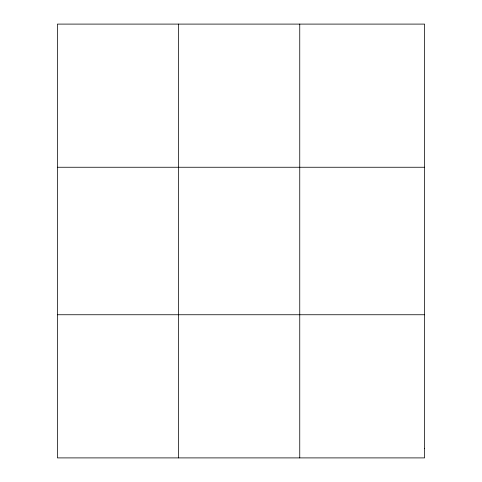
<?xml version="1.0" encoding="UTF-8"?>
<svg xmlns="http://www.w3.org/2000/svg" width="482" height="482" viewBox="0 0 482 482"><rect width="100%" height="100%" fill="white"/><g stroke="black" fill="none" stroke-linecap="round" stroke-linejoin="round"><path stroke-width="0.72" d="M178.581 24.1L178.581 457.9M299.75 24.1L299.75 457.9M57.406 167.254L424.594 167.254M57.406 314.746L424.594 314.746M424.594 448.356L424.594 457.9L57.406 457.9L57.406 24.1L424.594 24.1L424.594 448.356"/></g></svg>
